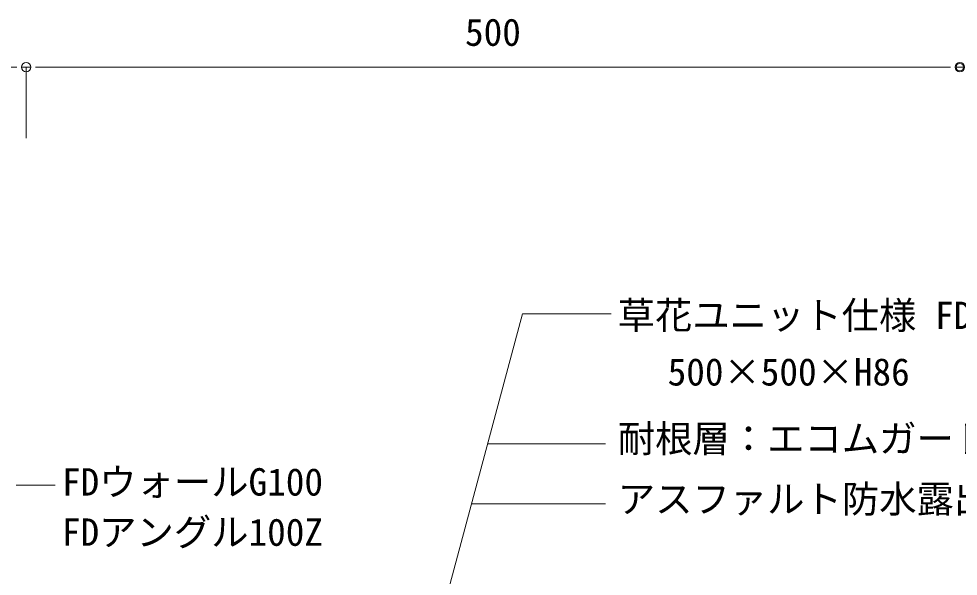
# Model space of a CAD drawing. Units: millimetres, scale not verified. Extents: x -1485 to 1485, y -1050 to 1050.
# Drawn here: x -114 to 389, y 119 to 418 of the extents above; entities that cross this region are included whole.
import ezdxf
from ezdxf.enums import TextEntityAlignment as Align

# ---------------------------------------------------------------- set-up
doc = ezdxf.new("R2010")
doc.units = ezdxf.units.MM
doc.header["$LTSCALE"] = 4
for name, color, linetype, lineweight in [('0-0_0', 7, 'Continuous', 18), ('0-B_sunpo', 7, 'Continuous', 18), ('0-C_MOJI', 7, 'Continuous', 18)]:
    doc.layers.add(name, color=color, linetype=linetype, lineweight=lineweight)
doc.styles.add('ＭＳ ゴシック', font='')
doc.styles.get('ＭＳ ゴシック').set_extended_font_data('MS Gothic')

# ---------------------------------------------------------------- blocks, each defined once
blk = doc.blocks.new('_Dot')
at = {"layer": '0-0_0'}
for p, q in [((-0.5, 0), (-1, 0)), ((0.25, 0), (-0.25, 0))]:
    blk.add_line(p, q, dxfattribs=at)
blk.add_circle((0, 0), 0.25, dxfattribs=at)

msp = doc.modelspace()

# ---------------------------------------------------------------- linework, layer by layer
at = {"layer": '0-B_sunpo'}
for p, q in [((-109.913, 353.974), (-109.913, 391.896)), ((-109.913, 353.974), (-109.913, 391.896)), ((-99.913, 391.896), (380.087, 391.896))]:
    msp.add_line(p, q, dxfattribs=at)
at = {"layer": '0-C_MOJI'}
for p, q in [((38.308, -178.801), (155.839, 259.83)), ((155.839, 259.83), (203.28, 259.83)), ((137.199, 190.265), (200.406, 190.265)), ((-115.321, 168.231), (-94.387, 168.231)), ((128.625, 158.265), (200.406, 158.265))]:
    msp.add_line(p, q, dxfattribs=at)

# ---------------------------------------------------------------- block references
at = {"layer": '0-B_sunpo', "xscale": 10, "yscale": 10}
for p in [(-109.913, 391.896), (390.087, 391.896)]:
    msp.add_blockref('_Dot', p, dxfattribs=at)
at = {"layer": '0-B_sunpo', "rotation": 180}
for p, xscale, yscale in [((-109.913, 391.896), 10, 10), ((390.087, 391.896), 8, 8)]:
    msp.add_blockref('_Dot', p, dxfattribs=dict(at, xscale=xscale, yscale=yscale))

# ---------------------------------------------------------------- texts
at = {"layer": '0-B_sunpo', "style": 'ＭＳ ゴシック'}
msp.add_text('500', height=14.66, dxfattribs=at).set_placement((125.087, 398.896), align=Align.BOTTOM_LEFT)
at = {"layer": '0-C_MOJI', "style": 'ＭＳ ゴシック'}
for s, p in [('草花ユニット仕様 FD-U・G', (206.831, 247.357)), ('500×500×H86', (233.602, 217.118)), ('耐根層：エコムガード\u3000t0.6', (206.906, 181.411)), ('FDウォールG100', (-90.757, 158.231)), ('アスファルト防水露出断熱仕様', (206.906, 149.056)), ('FDアングル100Z', (-90.768, 131.342))]:
    msp.add_text(s, height=14.66, dxfattribs=at).set_placement(p, align=Align.BOTTOM_LEFT)

doc.saveas('drawing.dxf')
